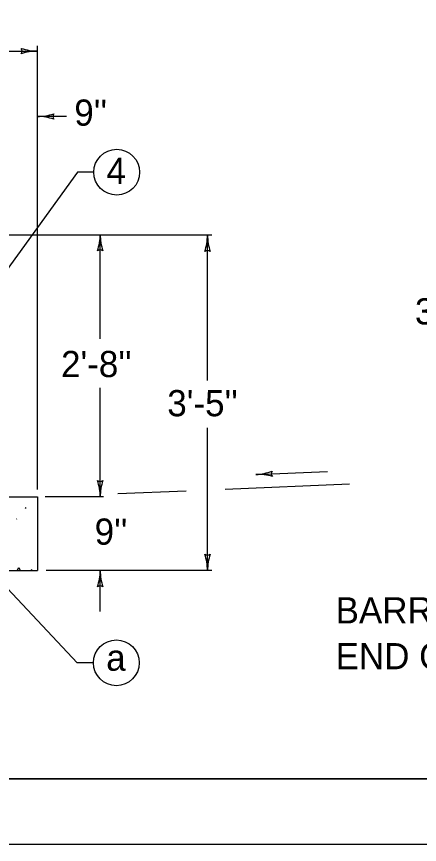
# Model space of a CAD drawing. Extents: x 1000 to 1036.3, y 1000 to 1022.
# Drawn here: x 1018.89 to 1021.97, y 1000 to 1006.32 of the extents above; entities that cross this region are included whole.
import ezdxf

# ---------------------------------------------------------------- set-up
doc = ezdxf.new("R2010")
doc.units = 0
for name, color, linetype in [('Level 1', 7, 'Continuous'), ('Level 10', 7, 'Continuous'), ('Level 11', 7, 'Continuous'), ('Level 5', 7, 'Continuous')]:
    doc.layers.add(name, color=color, linetype=linetype)

msp = doc.modelspace()

# ---------------------------------------------------------------- linework, layer by layer
at = {"layer": 'Level 1'}
for p, q in [((1018.4111, 1006.0614), (1019.0518, 1006.0614)), ((1019.0518, 1002.7125), (1019.0518, 1006.1021)), ((1019.2721, 1005.5614), (1019.0518, 1005.5614)), ((1019.3572, 1005.1358), (1018.5033, 1003.9597)), ((1019.4822, 1005.1358), (1019.3572, 1005.1358)), ((1020.3856, 1004.655), (1018.5765, 1004.655)), ((1019.5307, 1003.8618), (1019.5307, 1004.655)), ((1020.3513, 1003.5439), (1020.3513, 1004.655)), ((1019.5307, 1002.655), (1019.5307, 1003.4872)), ((1020.3513, 1002.0925), (1020.3513, 1003.1839)), ((1020.7218, 1002.8265), (1021.2679, 1002.8493)), ((1020.4868, 1002.7148), (1021.4368, 1002.7543)), ((1019.6658, 1002.6806), (1020.1871, 1002.7023)), ((1017.9268, 1002.655), (1019.0518, 1002.655)), ((1019.0518, 1002.655), (1019.0518, 1002.0938)), ((1019.5549, 1002.655), (1019.1093, 1002.655)), ((1019.3542, 1001.3878), (1018.5162, 1002.28)), ((1016.5518, 1002.0938), (1019.0518, 1002.0938)), ((1020.3856, 1002.0925), (1019.1182, 1002.0925)), ((1019.5307, 1001.779), (1019.5307, 1002.0925)), ((1019.4792, 1001.3878), (1019.3542, 1001.3878))]:
    msp.add_line(p, q, dxfattribs=at)
for centre in [(1019.6572, 1005.1358), (1019.6542, 1001.3878)]:
    msp.add_circle(centre, 0.175, dxfattribs=at)
for centre, radius, start, end in [((1018.9033, 1006.0615), 0.0312, 318.7746, 40.89129), ((1019.0518, 1005.6708), 0.3906, 90, 108.66878), ((1019.0518, 1006.452), 0.3906, 251.34716, 269.99389), ((1019.0518, 1005.6708), 0.3906, 89.98778, 90), ((1019.0518, 1005.952), 0.3906, 269.98778, 270), ((1019.0518, 1005.952), 0.3906, 270, 288.66878), ((1019.0518, 1005.1708), 0.3906, 71.34716, 89.99389), ((1019.2004, 1005.5614), 0.0312, 138.7746, 220.89129), ((1019.14, 1004.6605), 0.3906, 341.34716, 359.99389), ((1019.9213, 1004.6605), 0.3906, 179.98778, 180), ((1019.9213, 1004.6605), 0.3906, 180, 198.66878), ((1019.9606, 1004.655), 0.3906, 341.34716, 359.99389), ((1020.7419, 1004.655), 0.3906, 179.98778, 180), ((1020.7419, 1004.655), 0.3906, 180, 198.66878), ((1019.5306, 1004.512), 0.0312, 48.7746, 130.89129), ((1020.3512, 1004.5065), 0.0312, 48.7746, 130.89129), ((1020.7056, 1003.2171), 0.3909, 272.37336, 272.38558), ((1020.7056, 1003.2171), 0.3909, 272.38558, 291.05436), ((1020.7381, 1002.4359), 0.3909, 73.73274, 92.37947), ((1020.8704, 1002.8326), 0.0313, 141.16018, 223.27687), ((1019.5307, 1002.8035), 0.0312, 228.7746, 310.89129), ((1019.14, 1002.655), 0.3906, 0, 18.66878), ((1019.9213, 1002.655), 0.3906, 161.34716, 179.99389), ((1019.14, 1002.655), 0.3906, 359.98778, 0), ((1020.3513, 1002.241), 0.0312, 228.7746, 310.89129), ((1019.9606, 1002.0925), 0.3906, 0, 18.66878), ((1020.7419, 1002.0925), 0.3906, 161.34716, 179.99389), ((1019.1397, 1002.0925), 0.3909, 341.34716, 359.99389), ((1019.9216, 1002.0925), 0.3909, 179.98778, 180), ((1019.9216, 1002.0925), 0.3909, 180, 198.66878), ((1019.9606, 1002.0925), 0.3906, 359.98778, 0), ((1019.5306, 1001.9438), 0.0313, 48.7746, 130.89129)]:
    msp.add_arc(centre, radius, start, end, dxfattribs=at)
at = {"layer": 'Level 10'}
for p, q in [((1035.5, 1000.5), (1007, 1000.5)), ((1036, 1000), (1000, 1000))]:
    msp.add_line(p, q, dxfattribs=at)
at = {"layer": 'Level 11'}
msp.add_lwpolyline([(1007, 1000.5), (1035.5, 1000.5), (1035.5, 1021.5), (1007, 1021.5)], close=True, dxfattribs=at)
at = {"layer": 'Level 5'}
for p, q in [((1018.9608, 1002.5658), (1018.9643, 1002.5738)), ((1018.8917, 1002.4861), (1018.8923, 1002.4876)), ((1019.0043, 1002.0948), (1019.0078, 1002.1028))]:
    msp.add_line(p, q, dxfattribs=at)
msp.add_lwpolyline([(1018.8965, 1002.0938), (1018.9083, 1002.1162), (1018.9183, 1002.0938)], dxfattribs=at)

# ---------------------------------------------------------------- texts
at = {"layer": 'Level 1'}
for s, p in [("9''", (1019.3327, 1005.4911)), ('4', (1019.5784, 1005.0462)), ("3''", (1021.9375, 1003.9726)), ("2'-8''", (1019.2316, 1003.5705)), ("3'-5''", (1020.0437, 1003.2713)), ("9''", (1019.4883, 1002.2901)), ('BARRIER', (1021.3309, 1001.6885)), ('END OUTLINE', (1021.3309, 1001.3385)), ('a', (1019.5767, 1001.3271))]:
    msp.add_text(s, height=0.2, dxfattribs=at).set_placement(p)

doc.saveas('drawing.dxf')
